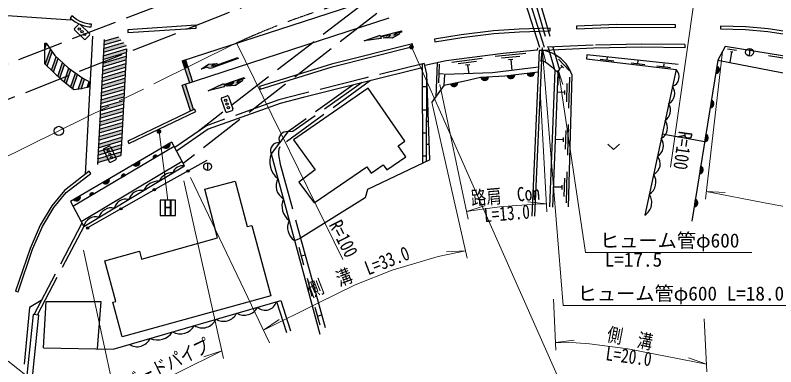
# Model space of a CAD drawing. Units: millimetres at full size, sheet at 1:1000; details may follow other scales. Extents: x 40000 to 680000, y 20000 to 380000.
# Drawn here: x 167794 to 266762, y 266510 to 312180 of the extents above; entities that cross this region are included whole.
import ezdxf
from ezdxf.enums import TextEntityAlignment as Align

# ---------------------------------------------------------------- set-up
doc = ezdxf.new("R2010")
doc.units = ezdxf.units.MM
doc.header["$LTSCALE"] = 1000
doc.linetypes.add('CHAIN', pattern=[18.5, 12, -1.5, 3.5, -1.5])
doc.linetypes.add('DASHED', pattern=[7.5, 6, -1.5])
for name, color, linetype, lineweight in [('M-BGD', 7, 'Continuous', 25), ('M-BMK', 2, 'CHAIN', 13), ('M-BMK-SRVR', 3, 'Continuous', 25), ('M-STR-HTXT', 7, 'Continuous', 13), ('M-STR-STRC', 7, 'Continuous', 25)]:
    doc.layers.add(name, color=color, linetype=linetype, lineweight=lineweight)
doc.styles.add('ＭＳ ゴシック', font='')
doc.styles.get('ＭＳ ゴシック').set_extended_font_data('MS Gothic')

# ---------------------------------------------------------------- blocks, each defined once
blk = doc.blocks.new('open_arrow')
at = {"color": 0, "linetype": 'Continuous', "lineweight": -2}
blk.add_lwpolyline([(7.5, 1.25), (0, 0), (7.5, -1.25)], dxfattribs=at)

msp = doc.modelspace()

# ---------------------------------------------------------------- hatches: boundary and pattern name
at = {"layer": 'M-BGD'}
for points in [[(259100, 305578, -0.82183), (258941, 304600)], [(229391, 304145, -0.82183), (228401, 304097)], [(231806, 304285, 0.82183), (232790, 304404)], [(235377, 304719, -0.82183), (234393, 304599)], [(225397, 303416, -0.82183), (224423, 303232)], [(258379, 301143, -0.82183), (258220, 300165)], [(257660, 296714, -0.82183), (257501, 295736)], [(187910, 295561, -0.82183), (187056, 295059)], [(186294, 293874), (185756, 293555, -0.84072)], [(183993, 293259, -0.82183), (183139, 292757)], [(190400, 292026, -1), (190138, 291880, -0.41421), (190196, 292084, -0.41421)], [(256987, 292575, -0.82183), (256828, 291597)], [(182153, 291420), (181615, 291100, -0.84072)], [(180031, 290930, -0.82183), (179176, 290428)], [(178051, 288988), (177513, 288669, -0.84072)], [(186042, 289576, -1), (185781, 289427, -0.41421), (185837, 289632, -0.41421)], [(176265, 288717, -0.82183), (175411, 288215)], [(256289, 288276, -0.82183), (256130, 287298)], [(181697, 287102, -1), (181436, 286953, -0.41421), (181492, 287158, -0.41421)], [(177352, 284627, -1), (177091, 284479, -0.41421), (177148, 284683, -0.41421)]]:
    msp.add_hatch(color=256, dxfattribs=at).paths.add_polyline_path(points)
at = {"layer": 'M-STR-HTXT'}
for points in [[(219573, 308179, -1), (219134, 307940, -0.41421), (219234, 308279, -0.41421)], [(186733, 297193, -1), (186294, 296954, -0.41421), (186394, 297293, -0.41421)]]:
    msp.add_hatch(color=256, dxfattribs=at).paths.add_polyline_path(points)
at = {"layer": 'M-STR-STRC'}
for points in [[(215326, 309456), (215289, 309601), (213210, 308850), (215399, 309165), (215362, 309310), (216623, 309626, 0.06275), (216466, 309432), (215690, 309238), (216830, 309213), (217824, 309771), (217048, 309577, -0.13953), (217234, 309778), (218079, 309989), (218042, 310135)], [(181598, 309005), (181265, 309376), (179339, 308805), (179313, 308328)], [(171860, 308464), (171804, 308543), (171649, 308556), (171646, 307837)], [(182249, 307321), (182274, 307798), (179237, 306898), (179211, 306421)], [(182263, 308264), (181930, 308635), (179288, 307851), (179262, 307374)], [(172593, 307437), (172366, 307755), (171697, 305796), (171950, 305554)], [(182197, 306367), (182223, 306844), (179186, 305944), (179160, 305467)], [(173375, 306552), (173119, 306787), (172514, 305017), (172768, 304775)], [(174200, 305796), (173944, 306030), (173331, 304238), (173585, 303996)], [(182146, 305413), (182172, 305890), (179135, 304990), (179109, 304513)], [(189955, 306399), (189527, 306260), (189855, 305250), (190263, 305451)], [(192766, 305424), (192012, 305158), (192949, 305807), (194086, 305891), (193332, 305624, 0.20151), (193719, 305602), (196776, 306683), (196826, 306542), (193539, 305380, -0.20151)], [(175044, 305094), (174773, 305287), (174159, 303490), (174422, 303275)], [(182095, 304459), (182121, 304936), (179083, 304036), (179058, 303559)], [(190263, 305451), (189855, 305250), (190453, 303406), (190881, 303545)], [(175915, 304474), (175645, 304666), (175007, 302799), (175270, 302584)], [(176798, 303887), (176572, 304007), (176516, 304046), (176005, 302548), (176357, 302593)], [(182044, 303506), (182070, 303983), (179032, 303082), (179007, 302605)], [(194947, 303169), (194897, 303310), (192898, 302365), (195047, 302886), (194997, 303028), (196223, 303461, 0.06275), (196084, 303253), (195330, 302986), (196467, 303070), (197404, 303720), (196650, 303453, -0.13953), (196816, 303671), (197637, 303961), (197587, 304102)], [(177540, 303494), (177431, 303552), (177168, 302782), (177506, 302864)], [(181993, 302552), (182019, 303029), (178981, 302128), (178956, 301651)], [(189943, 303241), (189515, 303102), (190605, 299743), (191015, 299940)], [(181942, 301598), (181968, 302075), (178930, 301174), (178905, 300698)], [(181891, 300644), (181917, 301121), (178879, 300221), (178854, 299744)], [(181840, 299690), (181866, 300167), (178828, 299267), (178803, 298790)], [(181789, 298736), (181815, 299213), (178777, 298313), (178752, 297836)], [(181738, 297783), (181764, 298260), (178726, 297359), (178701, 296882)], [(181687, 296829), (181713, 297306), (178675, 296405), (178650, 295928)], [(181636, 295875), (181662, 296352), (178624, 295451), (178599, 294975)], [(181585, 294921), (181611, 295398), (178573, 294498), (178548, 294021)], [(181534, 293967), (181560, 294444), (178522, 293544), (178497, 293067)]]:
    msp.add_hatch(color=256, dxfattribs=at).paths.add_polyline_path(points)

# ---------------------------------------------------------------- linework, layer by layer
at = {"layer": 'M-BGD', "linetype": 'DASHED'}
for p, q in [((236674, 307999), (231290, 324737)), ((236053, 307970), (230795, 324320)), ((141231, 291198), (221901, 322850)), ((224495, 322495), (191586, 297082)), ((232999, 322413), (237986, 305116)), ((233615, 322441), (238623, 305072)), ((226719, 321559), (189650, 292934)), ((211735, 303116), (203288, 297032)), ((176482, 285162), (170223, 273272)), ((176710, 284735), (170652, 273229))]:
    msp.add_line(p, q, dxfattribs=at)
at = {"layer": 'M-BGD'}
for p, q in [((254910, 308367), (254906, 307967)), ((263398, 307870), (263285, 306876)), ((234216, 307191), (230232, 306831)), ((233446, 306820), (231056, 306604)), ((236322, 307263), (235373, 286090)), ((261658, 307583), (260474, 307776)), ((261018, 307383), (260799, 306039)), ((261156, 307361), (260880, 307406)), ((268762, 306426), (265801, 306909)), ((220735, 305844), (220802, 292953)), ((222679, 305999), (222515, 301580)), ((228569, 306567), (224604, 306043)), ((227816, 306164), (225436, 305850)), ((232557, 306439), (231999, 306388)), ((232278, 306414), (232406, 304998)), ((239898, 304943), (238474, 306487)), ((243920, 306493), (245707, 306278)), ((244813, 306385), (244856, 306743)), ((247923, 306011), (249710, 305795)), ((248817, 305903), (248860, 306261)), ((252182, 305498), (252225, 305855)), ((222972, 305805), (222883, 303407)), ((226943, 305746), (226388, 305673)), ((226665, 305710), (226813, 304588)), ((237361, 287271), (238066, 305041)), ((238623, 305072), (238319, 304806)), ((238965, 305511), (238595, 305170)), ((239131, 305331), (238799, 305691)), ((251288, 305605), (253076, 305390)), ((259100, 305578), (258941, 304600)), ((221743, 293408), (221346, 304505)), ((221346, 304409), (221349, 304409)), ((222928, 304606), (223527, 304584)), ((229391, 304145), (228401, 304097)), ((232790, 304404), (231806, 304285)), ((235377, 304719), (234393, 304599)), ((239849, 300126), (239955, 304125)), ((220750, 302907), (221341, 302909)), ((225397, 303416), (224423, 303232)), ((239570, 300934), (239634, 303333)), ((239302, 302142), (238352, 302167)), ((239295, 301862), (239310, 302422)), ((221337, 301409), (221457, 301409)), ((258379, 301143), (258220, 300165)), ((220766, 299907), (221332, 299909)), ((221327, 298409), (221564, 298409)), ((239686, 293987), (239792, 297985)), ((220781, 296907), (221323, 296909)), ((239407, 294794), (239471, 297194)), ((239139, 296002), (238109, 296029)), ((239132, 295722), (239147, 296282)), ((251992, 296774), (257508, 295782)), ((257660, 296714), (257501, 295736)), ((175308, 287362), (188460, 295158)), ((187910, 295561), (187056, 295059)), ((221318, 295409), (221672, 295409)), ((189528, 293163), (176393, 285328)), ((183993, 293259), (183139, 292757)), ((185756, 293555), (186294, 293874)), ((192817, 293016), (192817, 292016)), ((220797, 293907), (221314, 293909)), ((256987, 292575), (256828, 291597)), ((181615, 291100), (182153, 291420)), ((239243, 288628), (239307, 291027)), ((239522, 287821), (239628, 291819)), ((180031, 290930), (179176, 290428)), ((238968, 289556), (238983, 290116)), ((177513, 288669), (178051, 288988)), ((238975, 289836), (237864, 289865)), ((176265, 288717), (175411, 288215)), ((256289, 288276), (256130, 287298)), ((204153, 282912), (204914, 283230)), ((204914, 283230), (208120, 271615)), ((204693, 282060), (205318, 279743)), ((205006, 280902), (205518, 281040)), ((205784, 278016), (206408, 275699)), ((206096, 276858), (206633, 277002)), ((201788, 274969), (203094, 270964)), ((206798, 274255), (207423, 271938)), ((207110, 273096), (207669, 273247))]:
    msp.add_line(p, q, dxfattribs=at)
at = {"layer": 'M-BGD', "linetype": 'DASHED'}
for points in [[(140262, 295679), (197803, 317803), (221979, 327107)], [(254910, 308367), (249319, 308423), (243015, 308291), (235749, 307956)], [(221006, 305910), (213282, 304024), (205133, 301959), (202117, 301172), (192671, 297833), (188553, 294984)], [(214007, 303686), (202232, 295102), (202084, 294802), (202036, 294460), (202036, 294055), (202266, 292821), (204914, 283230)], [(212955, 303425), (203921, 297060), (203288, 297032)]]:
    msp.add_lwpolyline(points, dxfattribs=at)
at = {"layer": 'M-BGD'}
for points in [[(174960, 311810), (175585, 311328), (176085, 311053), (176754, 310813), (177386, 310688), (177699, 310672), (177717, 311021), (177430, 311036), (176847, 311151), (176229, 311373), (175778, 311622), (175174, 312087)], [(182467, 309944), (191348, 310522), (191325, 310871), (182444, 310293)], [(240845, 310419), (246072, 310634), (253717, 310593), (253719, 310943), (246066, 310984), (240830, 310769)], [(259559, 310419), (262842, 310312), (265744, 310058), (270532, 309347), (305075, 303222), (305136, 303567), (270589, 309693), (265785, 310405), (262863, 310661), (259570, 310769)], [(222409, 308715), (225888, 309304), (230052, 309802), (233399, 310035), (237421, 310152), (237410, 310502), (233382, 310385), (230019, 310151), (225838, 309650), (222350, 309060)], [(199682, 302585), (209042, 305483), (219554, 308110), (219469, 308449), (208947, 305820), (199579, 302919)], [(204703, 290501), (206682, 287795), (213538, 292497), (214113, 291660), (215685, 292739), (216131, 292090), (218622, 293799), (217644, 295225), (218493, 295807), (213731, 302697), (204008, 295977), (206831, 292102)], [(182596, 295501), (191285, 299682), (191133, 299997), (182444, 295816)], [(174986, 287966), (176710, 284735), (189816, 292624), (188164, 295710)], [(168177, 276229), (170050, 281769), (171360, 284746), (172839, 287221), (174441, 289154), (177645, 291632), (177431, 291908), (174197, 289407), (172552, 287423), (171049, 284907), (169723, 281896), (167846, 276341)], [(181714, 270420), (180497, 274897), (180896, 275006), (179468, 280260), (183954, 281523), (184248, 280479), (194121, 283241), (192456, 289579), (196429, 290623), (197978, 284732), (198599, 284884), (201056, 275731)]]:
    msp.add_lwpolyline(points, close=True, dxfattribs=at)
for points in [[(235749, 307956), (235711, 307628), (231273, 307226), (223887, 306250), (221103, 305671)], [(254906, 307967), (249321, 308023), (243028, 307891), (236649, 307597)], [(286174, 277281), (290126, 283308), (298154, 293683), (304708, 299185), (305517, 299862), (305685, 300170), (305685, 300418), (305582, 300611), (305270, 300749), (304737, 300862), (279097, 305048), (260174, 308129), (259224, 306344), (255824, 285412)], [(239808, 287278), (240262, 304386), (239941, 305185), (239465, 305854), (238839, 306533), (238160, 306982), (237684, 307260), (236649, 307597), (235976, 307579), (235027, 286058)], [(254078, 305779), (242187, 307054), (242145, 306525), (253778, 305124), (249736, 286224)], [(221312, 293201), (221346, 304505), (221103, 305671), (221006, 305910)], [(237761, 287256), (238452, 304682), (237836, 305255), (237180, 305799), (236694, 306124), (236279, 306311)], [(259224, 306344), (281152, 302098), (302479, 300046), (297705, 294194)], [(220738, 305330), (213403, 303539), (205258, 301475), (202264, 300694), (192900, 297383), (188791, 294540)], [(235881, 305416), (229909, 304697), (223664, 304478), (223549, 303067)], [(235852, 304777), (231487, 304246), (228356, 304095), (226109, 303551), (223549, 303067), (222024, 300874)], [(203288, 297032), (201111, 294195), (207436, 270736)], [(244908, 295426), (245658, 294726), (246408, 295426)], [(192732, 293327), (187672, 290504), (177222, 284553)], [(221743, 293408), (213620, 289519), (213319, 288443), (204914, 283230)], [(171456, 268979), (180555, 268789), (202351, 275133), (203625, 271160)], [(171187, 275104), (169667, 274189), (168976, 266838)], [(171456, 268979), (171820, 275006), (178929, 275005), (178477, 268833)], [(167049, 235991), (170857, 273208), (170137, 273281), (166245, 235880)]]:
    msp.add_lwpolyline(points, dxfattribs=at)
for centre, radius in [((263342, 307373), 500), ((192817, 292516), 500), ((190269, 291953), 150), ((185911, 289502), 150), ((181567, 287027), 150), ((177222, 284553), 150)]:
    msp.add_circle(centre, radius, dxfattribs=at)
for centre, radius, start, end in [((252899, 304173), 1295, 288.61492, 47.238), ((258924, 305105), 505, 271.94368, 69.60187), ((228891, 304219), 505, 193.93731, 351.5955), ((232286, 304442), 505, 198.09832, 355.75651), ((234873, 304756), 505, 198.09832, 355.75651), ((224892, 303420), 505, 201.87009, 359.52828), ((252007, 302025), 1597, 300.65582, 35.19709), ((258203, 300670), 505, 271.94368, 69.60187), ((251488, 299809), 1578, 303.56538, 32.28753), ((251060, 297545), 1610, 299.71922, 36.13369), ((203118, 296035), 1011, 80.29036, 204.69261), ((250587, 295223), 1571, 299.84159, 36.01132), ((257484, 296240), 505, 271.94368, 69.60187), ((187433, 295394), 505, 221.61281, 19.271), ((202027, 294619), 1009, 80.15449, 204.82848), ((186053, 293668), 318, 40.54843, 200.76616), ((203630, 293147), 2728, 157.4171, 232.76401), ((183516, 293092), 505, 221.61281, 19.271), ((250241, 292888), 1489, 295.08707, 40.76585), ((189623, 291232), 1405, 82.09371, 159.98992), ((256811, 292101), 505, 271.94368, 69.60187), ((181912, 291213), 318, 40.54843, 200.76616), ((188249, 289776), 1937, 88.41986, 153.66377), ((203743, 290036), 1998, 151.97103, 238.21007), ((249234, 290508), 1936, 303.66271, 32.1902), ((179554, 290764), 505, 221.61281, 19.271), ((186480, 288398), 2238, 89.13428, 152.94935), ((177810, 288782), 318, 40.54843, 200.76616), ((184248, 287632), 1800, 82.39755, 159.68608), ((175788, 288551), 505, 221.61281, 19.271), ((182214, 286727), 1568, 77.25644, 164.82719), ((204864, 287406), 2365, 156.79791, 233.38319), ((248693, 287845), 1927, 302.76282, 33.09009), ((256113, 287803), 505, 271.94368, 69.60187), ((180366, 285423), 1746, 78.93133, 163.1523), ((178269, 284390), 1598, 74.5783, 167.50533), ((205214, 284590), 1986, 152.48645, 237.69466), ((197588, 275185), 1973, 240.66883, 331.78552), ((200336, 275373), 1508, 227.99642, 344.45793), ((194879, 274393), 1974, 240.48964, 331.96471), ((192153, 273493), 1936, 237.46378, 334.99058), ((189268, 272907), 2120, 242.01711, 330.43724), ((183643, 271016), 1902, 238.30516, 334.14919), ((186301, 272374), 2384, 246.61869, 325.83566)]:
    msp.add_arc(centre, radius, start, end, dxfattribs=at)
at = {"layer": 'M-BMK'}
msp.add_lwpolyline([(196580, 308576), (173473, 297148), (131381, 276568)], dxfattribs=at)
msp.add_arc((238247, 217670), 100000, 79.53123, 114.624, dxfattribs=at)
at = {"layer": 'M-BMK-SRVR'}
msp.add_circle((173473, 297148), 600, dxfattribs=at)
at = {"layer": 'M-STR-HTXT'}
for p, q in [((253055, 292424), (256416, 316005)), ((196580, 308576), (210444, 280431)), ((219354, 308060), (238855, 264197)), ((257599, 288276), (259816, 307456)), ((223058, 303190), (226719, 285700)), ((236103, 302380), (236972, 286658)), ((222024, 300874), (226588, 280599)), ((186514, 297074), (187655, 288155)), ((190591, 291085), (200884, 269632)), ((189731, 290647), (194889, 267578)), ((257714, 289272), (260166, 289146)), ((226514, 286679), (228860, 287401)), ((236917, 287657), (234479, 287944)), ((176691, 281657), (181197, 260852)), ((226368, 281575), (223916, 281446)), ((237839, 275309), (238152, 268670)), ((200098, 271269), (202126, 272653)), ((257449, 272721), (257779, 265833)), ((238105, 269670), (240543, 269955)), ((194665, 268582), (192334, 267811)), ((166895, 267235), (177156, 259098)), ((257729, 266861), (255407, 267659))]:
    msp.add_line(p, q, dxfattribs=at)
for points in [[(236347, 307984), (239079, 274462), (269479, 274462)], [(238471, 304939), (241985, 281350), (263635, 281350)], [(444227, 254198), (363253, 269670), (265307, 287803), (257714, 289272)], [(236917, 287657), (235441, 287614), (235095, 287599), (234335, 287560), (232443, 287429), (230857, 287279), (228534, 286993), (226514, 286679)], [(200098, 271269), (207240, 274801), (212027, 277147), (216835, 279042), (222832, 280816), (226368, 281575)], [(257729, 266861), (247529, 268835), (242526, 269493), (240782, 269608), (238105, 269670)], [(194665, 268582), (188918, 265740), (180979, 261858)], [(194665, 268582), (188918, 265740), (180979, 261858)]]:
    msp.add_lwpolyline(points, dxfattribs=at)
for centre in [(219354, 308060), (186514, 297074)]:
    msp.add_circle(centre, 250, dxfattribs=at)
at = {"layer": 'M-STR-STRC'}
for p, q in [((189527, 306260), (215519, 314696)), ((159463, 312625), (175027, 311582)), ((189515, 303102), (216445, 311842)), ((175527, 310476), (176017, 310976)), ((176229, 310979), (177445, 309790)), ((175530, 310263), (176746, 309075)), ((177864, 309481), (176890, 291490)), ((176958, 309078), (177447, 309578)), ((179351, 309044), (178482, 292795)), ((179351, 309044), (178482, 292795)), ((179313, 308328), (181598, 309005)), ((179339, 308805), (181265, 309376)), ((171646, 307837), (171860, 308464)), ((179237, 306898), (182274, 307798)), ((179262, 307374), (182263, 308264)), ((179288, 307851), (181930, 308635)), ((182274, 307798), (181534, 293967)), ((171697, 305796), (172366, 307755)), ((171950, 305554), (172593, 307437)), ((179186, 305944), (182223, 306844)), ((179211, 306421), (182249, 307321)), ((172514, 305017), (173119, 306787)), ((172768, 304775), (173375, 306552)), ((173331, 304238), (173944, 306030)), ((179135, 304990), (182172, 305890)), ((179160, 305467), (182197, 306367)), ((189527, 306260), (190453, 303406)), ((189955, 306399), (190881, 303545)), ((173585, 303996), (174200, 305796)), ((174159, 303490), (174773, 305287)), ((174422, 303275), (175044, 305094)), ((179083, 304036), (182121, 304936)), ((179109, 304513), (182146, 305413)), ((175007, 302799), (175645, 304666)), ((175270, 302584), (175915, 304474)), ((176005, 302548), (176516, 304046)), ((176357, 302593), (176798, 303887)), ((179032, 303082), (182070, 303983)), ((179058, 303559), (182095, 304459)), ((177168, 302782), (177431, 303552)), ((178981, 302128), (182019, 303029)), ((179007, 302605), (182044, 303506)), ((190605, 299743), (189515, 303102)), ((191015, 299940), (189943, 303241)), ((178930, 301174), (181968, 302075)), ((178956, 301651), (181993, 302552)), ((178879, 300221), (181917, 301121)), ((178905, 300698), (181942, 301598)), ((194610, 301270), (195177, 299667)), ((194702, 301461), (195362, 301695)), ((195553, 301603), (196120, 300000)), ((178828, 299267), (181866, 300167)), ((178854, 299744), (181891, 300644)), ((178777, 298313), (181815, 299213)), ((178803, 298790), (181840, 299690)), ((195368, 299576), (196028, 299809)), ((178726, 297359), (181764, 298260)), ((178752, 297836), (181789, 298736)), ((178675, 296405), (181713, 297306)), ((178701, 296882), (181738, 297783)), ((178624, 295451), (181662, 296352)), ((178650, 295928), (181687, 296829)), ((178573, 294498), (181611, 295398)), ((178599, 294975), (181636, 295875)), ((179358, 294879), (179989, 295182)), ((180189, 295112), (180927, 293580)), ((178497, 293067), (181534, 293967)), ((178522, 293544), (181560, 294444)), ((178548, 294021), (181585, 294921)), ((179288, 294679), (180025, 293147)), ((180226, 293077), (180856, 293380))]:
    msp.add_line(p, q, dxfattribs=at)
for points in [[(216623, 309626), (215362, 309310), (215399, 309165), (213210, 308850), (215289, 309601), (215326, 309456), (218042, 310135), (218079, 309989), (217234, 309778)], [(217048, 309577), (217824, 309771), (216830, 309213), (215690, 309238), (216466, 309432)], [(192766, 305424), (192012, 305158), (192949, 305807), (194086, 305891), (193332, 305624)], [(193719, 305602), (196776, 306683), (196826, 306542), (193539, 305380)], [(196223, 303461), (194997, 303028), (195047, 302886), (192898, 302365), (194897, 303310), (194947, 303169), (197587, 304102), (197637, 303961), (196816, 303671)], [(196650, 303453), (197404, 303720), (196467, 303070), (195330, 302986), (196084, 303253)]]:
    msp.add_lwpolyline(points, dxfattribs=at)
for points in [[(171804, 308543), (172939, 306952), (174692, 305344), (176572, 304007), (177540, 303494), (177506, 302864), (176429, 302603), (175409, 302471), (173861, 303734), (171638, 305851), (171649, 308556)], [(186655, 286155), (188655, 286155), (188655, 288155), (186655, 288155)]]:
    msp.add_lwpolyline(points, close=True, dxfattribs=at)
for centre in [(176130, 310376), (176487, 310027), (176845, 309677), (195198, 301107), (195365, 300635), (195532, 300164), (179891, 294580), (180107, 294129), (180324, 293679)]:
    msp.add_circle(centre, 150, dxfattribs=at)
for centre, radius, start, end in [((176124, 310871), 150, 45.65668, 135.65668), ((175635, 310371), 150, 135.65668, 225.65668), ((177340, 309683), 150, 315.65668, 45.65668), ((217494, 309351), 500, 121.37136, 153.14436), ((176851, 309183), 150, 225.65668, 315.65668), ((217315, 308903), 1000, 133.71846, 148.07997), ((193206, 306323), 1000, 243.89746, 289.47045), ((193552, 306073), 500, 243.89746, 289.47045), ((196979, 302807), 1000, 139.15959, 153.5211), ((197116, 303270), 500, 126.81249, 158.58549), ((194752, 301320), 150, 109.47045, 199.47045), ((195412, 301553), 150, 19.47045, 109.47045), ((195978, 299950), 150, 289.47045, 19.47045), ((195318, 299717), 150, 199.47045, 289.47045), ((180054, 295047), 150, 25.69612, 115.69612), ((179424, 294744), 150, 115.69612, 205.69612), ((180161, 293212), 150, 205.69612, 295.69612), ((180791, 293515), 150, 295.69612, 25.69612)]:
    msp.add_arc(centre, radius, start, end, dxfattribs=at)

# ---------------------------------------------------------------- block references
at = {"layer": 'M-STR-HTXT', "xscale": 240, "yscale": 240}
for p, rotation in [((236347, 307984), 274.7), ((238471, 304939), 278.5)]:
    msp.add_blockref('open_arrow', p, dxfattribs=dict(at, rotation=rotation))

# ---------------------------------------------------------------- texts
at = {"layer": 'M-STR-HTXT', "style": 'ＭＳ ゴシック', "width": 0.8}
for rotation, p in [(261.888, (252886, 292343)), (297.06, (210352, 280266))]:
    msp.add_text('R=100', height=1833, rotation=rotation, dxfattribs=at).set_placement(p, align=Align.BOTTOM_RIGHT)
for s, rotation, p in [('路肩\u3000Con', 4.718, (231701, 287311)), ('側\u3000溝\u3000L=33.0', 21.175, (212973, 277499)), ('側\u3000溝', 349.051, (247519, 268784)), ('ガードパイプ', 26.056, (188170, 265509))]:
    msp.add_text(s, height=1833, rotation=rotation, dxfattribs=at).set_placement(p, align=Align.BOTTOM_CENTER)
for s, rotation, p in [('L=13.0', 4.765, (231697, 287363)), ('L=20.0', 352.327, (247758, 268790))]:
    msp.add_text(s, height=1833, rotation=rotation, dxfattribs=at).set_placement(p, align=Align.TOP_CENTER)
at = {"layer": 'M-STR-HTXT', "style": 'ＭＳ ゴシック'}
for s, p in [('ヒューム管φ600', (243885, 281450)), ('ヒューム管φ600 L=18.0', (240979, 274562))]:
    msp.add_text(s, height=1833, dxfattribs=at).set_placement(p, align=Align.BOTTOM_LEFT)
msp.add_text('L=17.5', height=1833, dxfattribs=at).set_placement((244497, 281350), align=Align.TOP_LEFT)
at = {"layer": 'M-STR-STRC', "style": 'ＭＳ ゴシック'}
msp.add_text('H', height=1833, dxfattribs=at).set_placement((187655, 287155), align=Align.MIDDLE_CENTER)

doc.saveas('drawing.dxf')
